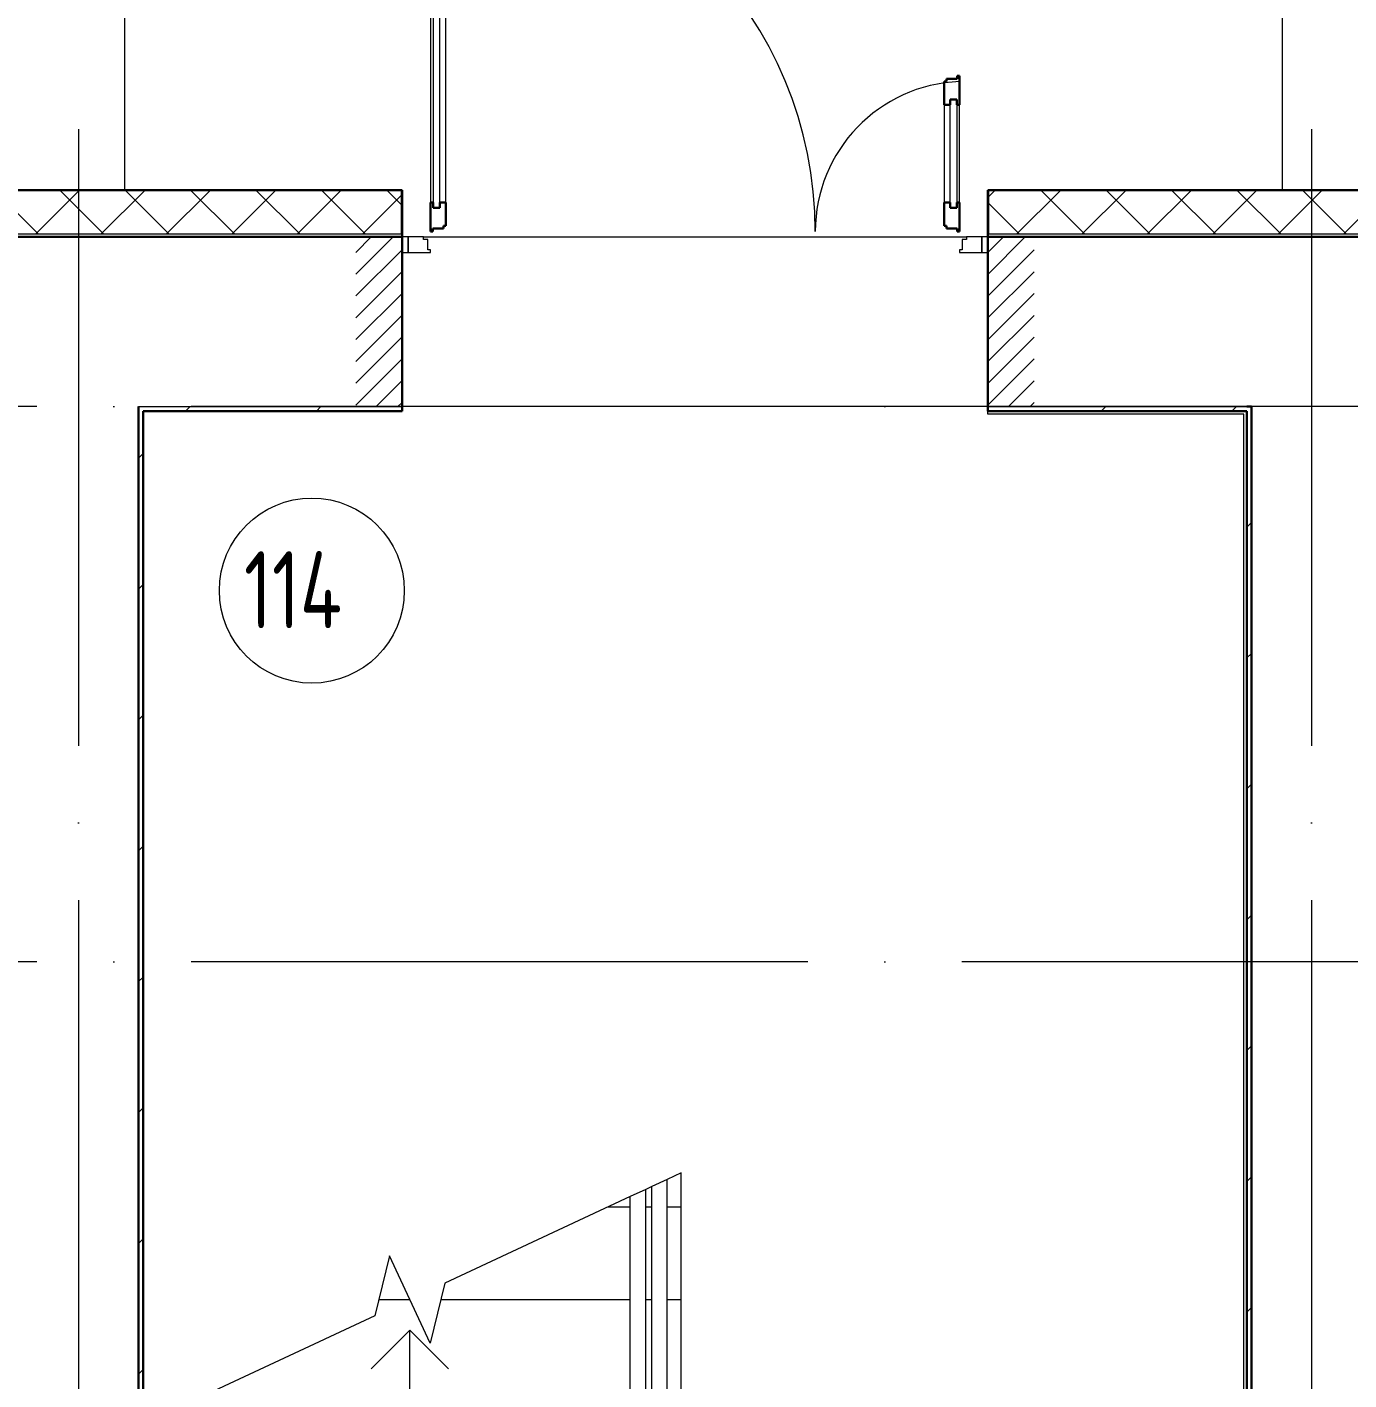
# Model space of a CAD drawing. Header units: millimetres. Extents: x -87434 to 499450, y -468665 to 122144.
# Drawn here: x -45624 to -41337, y -6700 to -2313 of the extents above; entities that cross this region are included whole.
import ezdxf

# ---------------------------------------------------------------- set-up
doc = ezdxf.new("R2010")
doc.units = ezdxf.units.MM
doc.linetypes.add('ADSK_Линия сетки', pattern=[25, 20, -2.5, 0, -2.5])
doc.linetypes.add('ADSK_Штриховая_ш2 п1_5', pattern=[4.5, 3, -1.5])
for name, color, linetype, lineweight in [('Двери', 252, 'Continuous', 9), ('Лестницы', 252, 'Continuous', 9), ('Марки помещений', 252, 'Continuous', 20), ('Ограждение', 252, 'Continuous', 9), ('Оси', 252, 'Continuous', 9), ('Перекрытие', 252, 'Continuous', 18), ('Стены внутренние', 7, 'Continuous', 18), ('Стены наружные', 7, 'Continuous', 18), ('Стены штриховка', 252, 'Continuous', 9), ('Стрелки вверх', 252, 'Continuous', 18)]:
    doc.layers.add(name, color=color, linetype=linetype, lineweight=lineweight)
doc.layers.add('Двери открывание', color=7, linetype='Continuous', lineweight=9, true_color=0xc0c0c0)
doc.styles.add('GOST Common_3', font='', dxfattribs={"height": 3.5})
doc.styles.get('GOST Common_3').set_extended_font_data('GOST 2.304 type A')

# ---------------------------------------------------------------- blocks, each defined once
blk = doc.blocks.new('1 этаж')
at = {"layer": 'Двери', "lineweight": 18, "true_color": 0x636466}
h = blk.add_hatch(dxfattribs=at)
h.set_pattern_fill('FP_2', color=251, style=0, pattern_type=2)
h.set_pattern_definition([(45, (-43580.8, -3268.73), (-35.3553, 35.3553), [])])
h.paths.add_polyline_path([(-44405.8, -3543.7), (-44405.8, -2993.7), (-44555.8, -2993.7), (-44555.8, -3543.7)])
h.paths.add_polyline_path([(-42355.8, -3543.7), (-42355.8, -2993.7), (-42505.8, -2993.7), (-42505.8, -3543.7), (-42370.6, -3543.7)])
at = {"layer": 'Двери', "color": 251, "true_color": 0x636466}
for p, q in [((-44313.8, -1785.7), (-44313.8, -2881.7)), ((-44304.8, -1767.7), (-44304.8, -2899.7)), ((-44283.8, -2899.7), (-44283.8, -1767.7)), ((-44263.8, -2881.7), (-44263.8, -1785.7)), ((-42647.8, -2565.7), (-42647.8, -2881.7)), ((-42627.8, -2899.7), (-42627.8, -2547.7)), ((-42627.8, -2547.7), (-42606.8, -2547.7)), ((-42606.8, -2547.7), (-42606.8, -2899.7)), ((-42597.8, -2881.7), (-42597.8, -2565.7)), ((-44304.8, -2899.7), (-44283.8, -2899.7)), ((-42606.8, -2899.7), (-42627.8, -2899.7)), ((-44405.8, -2993.7), (-44405.8, -3043.7)), ((-44385.8, -2993.7), (-44405.8, -2993.7)), ((-44385.8, -3043.7), (-44385.8, -2993.7)), ((-44336.8, -2993.7), (-44385.8, -2993.7)), ((-44385.8, -2993.7), (-44385.8, -3043.7)), ((-44336.8, -3001.7), (-44336.8, -2993.7)), ((-44322.8, -3001.7), (-44336.8, -3001.7)), ((-44322.8, -3035.7), (-44322.8, -3001.7)), ((-42574.8, -3001.7), (-42588.8, -3001.7)), ((-42588.8, -3001.7), (-42588.8, -3035.7)), ((-42574.8, -2993.7), (-42574.8, -3001.7)), ((-42525.8, -2993.7), (-42574.8, -2993.7)), ((-42505.8, -2993.7), (-42525.8, -2993.7)), ((-42525.8, -2993.7), (-42525.8, -3043.7)), ((-42525.8, -3043.7), (-42525.8, -2993.7)), ((-42505.8, -3043.7), (-42505.8, -2993.7)), ((-44405.8, -3043.7), (-44385.8, -3043.7)), ((-44385.8, -3043.7), (-44313.8, -3043.7)), ((-44313.8, -3035.7), (-44322.8, -3035.7)), ((-44313.8, -3043.7), (-44313.8, -3035.7)), ((-42588.8, -3035.7), (-42597.8, -3035.7)), ((-42597.8, -3035.7), (-42597.8, -3043.7)), ((-42597.8, -3043.7), (-42525.8, -3043.7)), ((-42525.8, -3043.7), (-42505.8, -3043.7))]:
    blk.add_line(p, q, dxfattribs=at)
at = {"layer": 'Двери', "color": 251, "lineweight": 30, "true_color": 0x636466}
for p, q in [((-42639.8, -2489.7), (-42647.8, -2489.7)), ((-42647.8, -2489.7), (-42647.8, -2565.7)), ((-42605.8, -2480.7), (-42639.8, -2480.7)), ((-42639.8, -2480.7), (-42639.8, -2489.7)), ((-42597.8, -2471.7), (-42605.8, -2471.7)), ((-42605.8, -2471.7), (-42605.8, -2480.7)), ((-42597.8, -2565.7), (-42597.8, -2471.7)), ((-42647.8, -2565.7), (-42627.8, -2565.7)), ((-42627.8, -2565.7), (-42627.8, -2547.7)), ((-42627.8, -2547.7), (-42606.8, -2547.7)), ((-42606.8, -2547.7), (-42606.8, -2565.7)), ((-42606.8, -2565.7), (-42597.8, -2565.7)), ((-44313.8, -2881.7), (-44313.8, -2975.7)), ((-44304.8, -2881.7), (-44313.8, -2881.7)), ((-44304.8, -2899.7), (-44304.8, -2881.7)), ((-44283.8, -2881.7), (-44283.8, -2899.7)), ((-44263.8, -2881.7), (-44283.8, -2881.7)), ((-44263.8, -2957.7), (-44263.8, -2881.7)), ((-42647.8, -2881.7), (-42647.8, -2957.7)), ((-42647.8, -2881.7), (-42627.8, -2881.7)), ((-42627.8, -2881.7), (-42627.8, -2899.7)), ((-42606.8, -2881.7), (-42597.8, -2881.7)), ((-42606.8, -2899.7), (-42606.8, -2881.7)), ((-42597.8, -2975.7), (-42597.8, -2881.7)), ((-44283.8, -2899.7), (-44304.8, -2899.7)), ((-42627.8, -2899.7), (-42606.8, -2899.7)), ((-44313.8, -2975.7), (-44305.8, -2975.7)), ((-44305.8, -2975.7), (-44305.8, -2966.7)), ((-44305.8, -2966.7), (-44271.8, -2966.7)), ((-44271.8, -2966.7), (-44271.8, -2957.7)), ((-44271.8, -2957.7), (-44263.8, -2957.7)), ((-42647.8, -2957.7), (-42639.8, -2957.7)), ((-42639.8, -2957.7), (-42639.8, -2966.7)), ((-42639.8, -2966.7), (-42605.8, -2966.7)), ((-42605.8, -2966.7), (-42605.8, -2975.7)), ((-42605.8, -2975.7), (-42597.8, -2975.7))]:
    blk.add_line(p, q, dxfattribs=at)
at = {"layer": 'Двери', "color": 251, "linetype": 'ADSK_Штриховая_ш2 п1_5', "true_color": 0x636466}
for p, q in [((-44405.8, -2993.7), (-44555.8, -2993.7)), ((-44405.8, -3543.7), (-44405.8, -2993.7)), ((-42355.8, -2993.7), (-42505.8, -2993.7)), ((-42505.8, -2993.7), (-42505.8, -3543.7)), ((-44555.8, -3543.7), (-44405.8, -3543.7)), ((-42505.8, -3543.7), (-42355.8, -3543.7))]:
    blk.add_line(p, q, dxfattribs=at)
at = {"layer": 'Двери открывание', "color": 251, "true_color": 0x636466}
for centre, radius, start, end in [((-44331.8, -2975.7), 1266, 0, 89.1853), ((-42579.8, -2975.7), 486, 92.1226, 180)]:
    blk.add_arc(centre, radius, start, end, dxfattribs=at)
at = {"layer": 'Лестницы', "color": 251, "true_color": 0x636466}
for p, q in [((-43500.8, -6028.4), (-43545.8, -6049.4)), ((-43500.8, -6138.7), (-43500.8, -6028.4)), ((-43595.8, -6072.7), (-43615.8, -6082)), ((-43665.8, -6105.3), (-44267.5, -6385.9)), ((-43737.4, -6138.7), (-43665.8, -6138.7)), ((-43737.4, -6138.7), (-43665.8, -6138.7)), ((-43615.8, -6138.7), (-43595.8, -6138.7)), ((-43615.8, -6138.7), (-43595.8, -6138.7)), ((-43545.8, -6138.7), (-43500.8, -6138.7)), ((-43545.8, -6138.7), (-43500.8, -6138.7)), ((-43500.8, -6438.7), (-43500.8, -6138.7)), ((-44446.8, -6297.1), (-44494.1, -6491.6)), ((-44314.8, -6580.3), (-44446.8, -6297.1)), ((-44267.5, -6385.9), (-44314.8, -6580.3)), ((-44481.3, -6438.7), (-44380.8, -6438.7)), ((-44481.3, -6438.7), (-44380.8, -6438.7)), ((-44280.4, -6438.7), (-43665.8, -6438.7)), ((-44280.4, -6438.7), (-43665.8, -6438.7)), ((-43615.8, -6438.7), (-43595.8, -6438.7)), ((-43615.8, -6438.7), (-43595.8, -6438.7)), ((-43545.8, -6438.7), (-43500.8, -6438.7)), ((-43545.8, -6438.7), (-43500.8, -6438.7)), ((-43500.8, -6738.7), (-43500.8, -6438.7)), ((-44494.1, -6491.6), (-45150.8, -6797.8))]:
    blk.add_line(p, q, dxfattribs=at)
at = {"layer": 'Марки помещений', "color": 251, "true_color": 0x636466}
blk.add_circle((-44698.7, -4140.4), 300, dxfattribs=at)
at = {"layer": 'Ограждение', "color": 251, "true_color": 0x636466}
for p, q in [((-42505.8, -3568.7), (-42505.8, -3558.7)), ((-41675.8, -3568.7), (-42505.8, -3568.7)), ((-41675.8, -7565.4), (-41675.8, -3568.7)), ((-43545.8, -6049.4), (-43595.8, -6072.7)), ((-43545.8, -6049.4), (-43595.8, -6072.7)), ((-43545.8, -8883.7), (-43545.8, -6049.4)), ((-43615.8, -6082), (-43665.8, -6105.3)), ((-43615.8, -8908.7), (-43615.8, -6082)), ((-43595.8, -8933.7), (-43595.8, -6072.7)), ((-43665.8, -8908.7), (-43665.8, -6105.3))]:
    blk.add_line(p, q, dxfattribs=at)
at = {"layer": 'Оси', "color": 251, "linetype": 'ADSK_Линия сетки', "ltscale": 100, "true_color": 0x636466}
for p, q in [((-45455.8, -2643.7), (-45455.8, -33769.9)), ((-41455.8, -2643.7), (-41455.8, -33769.9)), ((4411.5, -3543.7), (-72528.1, -3543.7)), ((4411.5, -5343.7), (-72528.1, -5343.7))]:
    blk.add_line(p, q, dxfattribs=at)
at = {"layer": 'Перекрытие', "color": 251, "ltscale": 100, "true_color": 0x636466}
for p, q in [((-45305.8, -891.7), (-45305.8, -2841.7)), ((-41550.8, -2841.7), (-41550.8, -891.7)), ((-44336.8, -2993.7), (-42574.8, -2993.7)), ((-42505.8, -3543.7), (-44405.8, -3543.7))]:
    blk.add_line(p, q, dxfattribs=at)
at = {"layer": 'Стены внутренние', "color": 251, "lineweight": 30, "true_color": 0x636466}
for p, q in [((-44405.8, -2841.7), (-45962.8, -2841.7)), ((-44405.8, -2983.7), (-44405.8, -2841.7)), ((-40948.8, -2841.7), (-42505.8, -2841.7)), ((-42505.8, -2841.7), (-42505.8, -2983.7)), ((-44405.8, -2993.7), (-45810.8, -2993.7)), ((-44405.8, -3543.7), (-44405.8, -2993.7)), ((-42505.8, -2993.7), (-42505.8, -3543.7)), ((-41665.8, -3543.7), (-41650.8, -3543.7))]:
    blk.add_line(p, q, dxfattribs=at)
at = {"layer": 'Стены внутренние', "color": 251, "linetype": 'Continuous', "lineweight": 9, "true_color": 0x636466}
for p, q in [((-45586.4, -2983.7), (-45726.4, -2843.7)), ((-45594, -2983.7), (-45454, -2843.7)), ((-45374.3, -2983.7), (-45514.3, -2843.7)), ((-45381.9, -2983.7), (-45241.9, -2843.7)), ((-45162.1, -2983.7), (-45302.1, -2843.7)), ((-45169.8, -2983.7), (-45029.8, -2843.7)), ((-44950, -2983.7), (-45090, -2843.7)), ((-44957.6, -2983.7), (-44817.6, -2843.7)), ((-44905.5, -2843.7), (-44906.7, -2841.7)), ((-44737.9, -2983.7), (-44877.9, -2843.7)), ((-44745.5, -2983.7), (-44605.5, -2843.7)), ((-44525.7, -2983.7), (-44665.7, -2843.7)), ((-44407.8, -2889.5), (-44453.6, -2843.7)), ((-44407.8, -2850.4), (-44405.8, -2850.4)), ((-42503.8, -2863.4), (-42484.2, -2843.7)), ((-42441.9, -2843.7), (-42443, -2841.7)), ((-42412, -2983.7), (-42272, -2843.7)), ((-42192.3, -2983.7), (-42332.3, -2843.7)), ((-42199.9, -2983.7), (-42059.9, -2843.7)), ((-41980.1, -2983.7), (-42120.1, -2843.7)), ((-41987.8, -2983.7), (-41847.8, -2843.7)), ((-41768, -2983.7), (-41908, -2843.7)), ((-41854.3, -2841.7), (-41855.4, -2843.7)), ((-41775.6, -2983.7), (-41635.6, -2843.7)), ((-41555.9, -2983.7), (-41695.9, -2843.7)), ((-41563.5, -2983.7), (-41423.5, -2843.7)), ((-41343.8, -2983.7), (-41483.8, -2843.7)), ((-41351.4, -2983.7), (-41211.4, -2843.7)), ((-44533.4, -2983.7), (-44407.8, -2858.2)), ((-42404.4, -2983.7), (-42503.8, -2884.3))]:
    blk.add_line(p, q, dxfattribs=at)
at = {"layer": 'Стены внутренние', "color": 251, "true_color": 0x636466}
for p, q in [((-45260.8, -3543.7), (-44405.8, -3543.7)), ((-42505.8, -3543.7), (-41665.8, -3543.7))]:
    blk.add_line(p, q, dxfattribs=at)
at = {"layer": 'Стены наружные', "color": 251, "lineweight": 30, "true_color": 0x636466}
for p, q in [((-44405.8, -2993.7), (-44405.8, -2983.7)), ((-42505.8, -2983.7), (-42505.8, -2993.7)), ((-42505.8, -2993.7), (-41090.8, -2993.7)), ((-45260.8, -3543.7), (-45260.8, -10858.7)), ((-44405.8, -3558.7), (-44405.8, -3543.7)), ((-42505.8, -3543.7), (-42505.8, -3558.7)), ((-41650.8, -10858.7), (-41650.8, -3543.7)), ((-45245.8, -3558.7), (-44405.8, -3558.7)), ((-45245.8, -10723.7), (-45245.8, -3558.7)), ((-42505.8, -3558.7), (-41665.8, -3558.7)), ((-41665.8, -3558.7), (-41665.8, -10723.7))]:
    blk.add_line(p, q, dxfattribs=at)
at = {"layer": 'Стены наружные', "color": 251, "linetype": 'Continuous', "lineweight": 9, "true_color": 0x636466}
for p, q in [((-45108.4, -3558.7), (-45093.4, -3543.7)), ((-44684.1, -3558.7), (-44669.1, -3543.7)), ((-42138.5, -3558.7), (-42123.5, -3543.7)), ((-41714.3, -3558.7), (-41699.3, -3543.7)), ((-45260.8, -3711.2), (-45245.8, -3696.2)), ((-41665.8, -3934.5), (-41650.8, -3919.5)), ((-45260.8, -4135.4), (-45245.8, -4120.4)), ((-41665.8, -4358.8), (-41650.8, -4343.8)), ((-45260.8, -4559.7), (-45245.8, -4544.7)), ((-41665.8, -4783.1), (-41650.8, -4768.1)), ((-45260.8, -4984), (-45245.8, -4969)), ((-41665.8, -5207.3), (-41650.8, -5192.3)), ((-45260.8, -5408.2), (-45245.8, -5393.2)), ((-41665.8, -5631.6), (-41650.8, -5616.6)), ((-45260.8, -5832.5), (-45245.8, -5817.5)), ((-41665.8, -6055.9), (-41650.8, -6040.9)), ((-45260.8, -6256.8), (-45245.8, -6241.8)), ((-41665.8, -6480.1), (-41650.8, -6465.1)), ((-45260.8, -6681), (-45245.8, -6666))]:
    blk.add_line(p, q, dxfattribs=at)
at = {"layer": 'Стены штриховка', "color": 251, "true_color": 0x636466}
for p, q in [((-44407.8, -2843.7), (-45962.8, -2843.7)), ((-44407.8, -2983.7), (-44407.8, -2843.7)), ((-40948.8, -2843.7), (-42503.8, -2843.7)), ((-42503.8, -2843.7), (-42503.8, -2983.7)), ((-45810.8, -2983.7), (-44405.8, -2983.7)), ((-42505.8, -2983.7), (-41100.8, -2983.7))]:
    blk.add_line(p, q, dxfattribs=at)
at = {"layer": 'Стрелки вверх', "color": 251, "true_color": 0x636466}
for p, q in [((-44380.8, -6538.7), (-44505.8, -6663.7)), ((-44380.8, -6738.7), (-44380.8, -6538.7)), ((-44380.8, -6538.7), (-44255.8, -6663.7))]:
    blk.add_line(p, q, dxfattribs=at)
at = {"layer": 'Марки помещений', "color": 251, "true_color": 0x636466, "style": 'GOST Common_3', "width": 0.9}
blk.add_text('114', height=250, dxfattribs=at).set_placement((-44918.7, -4262.6))

msp = doc.modelspace()

# ---------------------------------------------------------------- block references
msp.add_blockref('1 этаж', (-2, 0))

doc.saveas('drawing.dxf')
